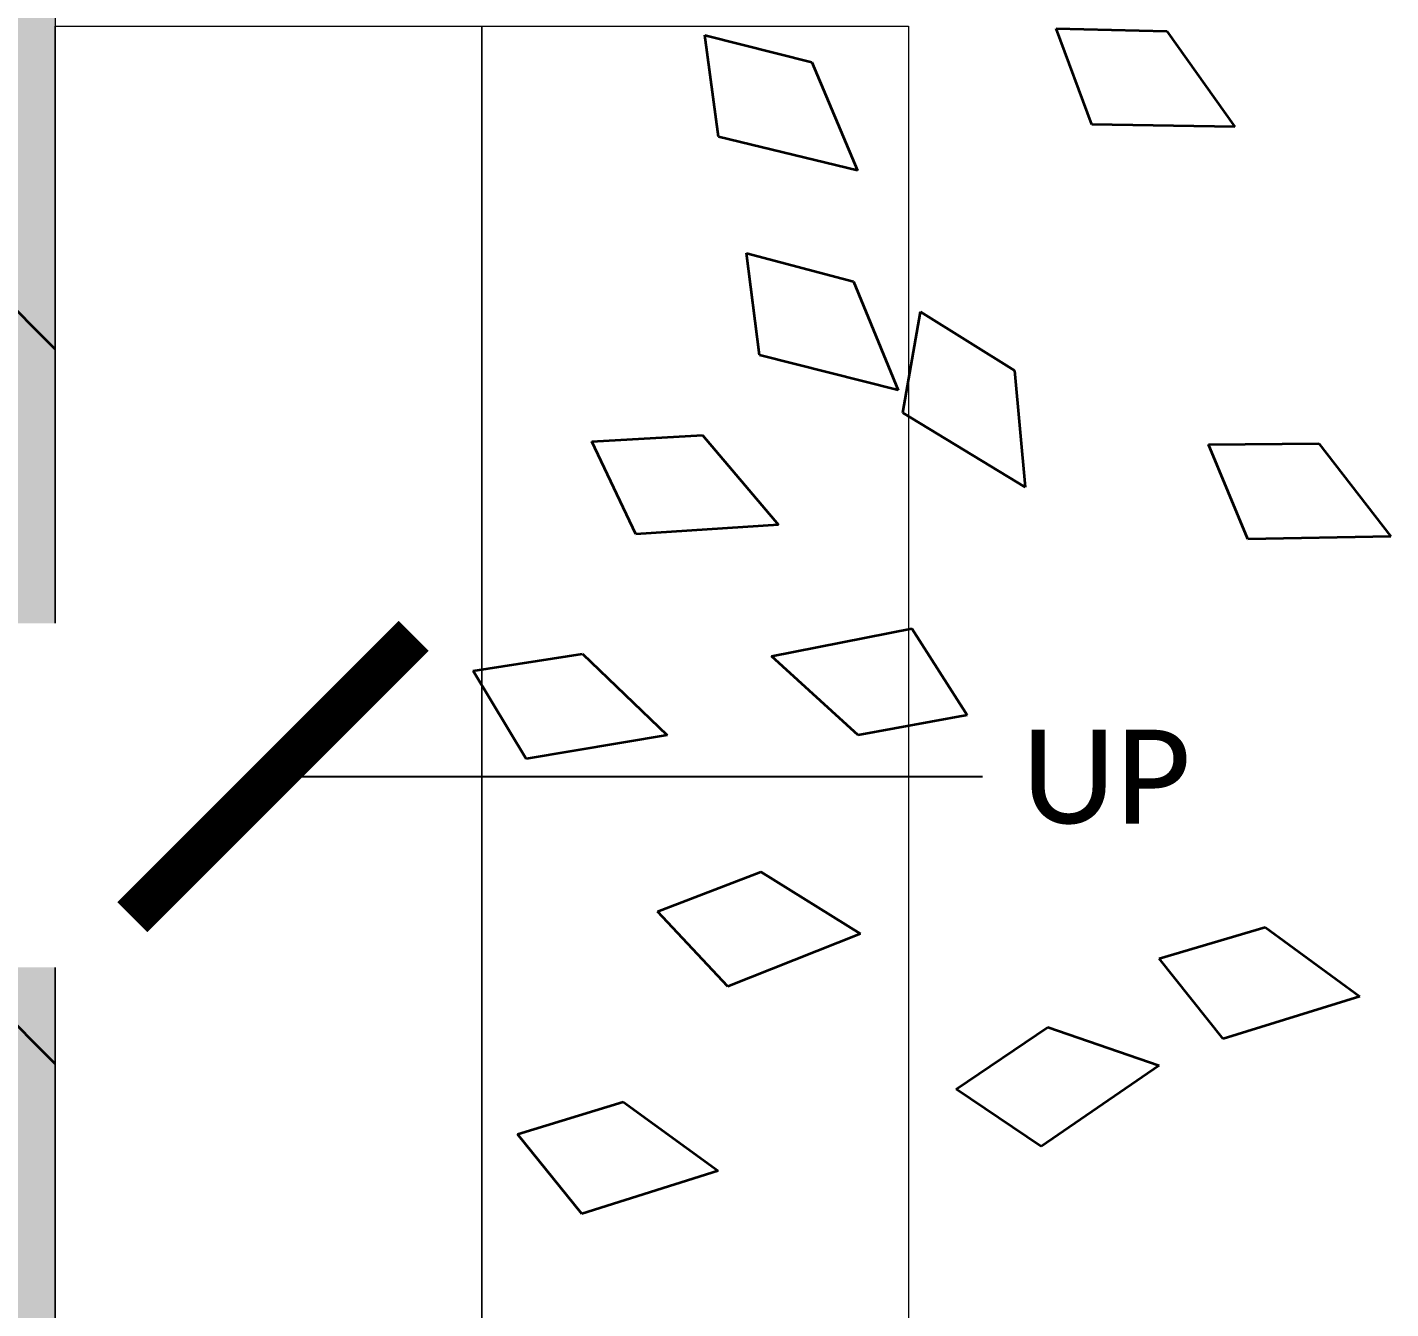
# Model space of a CAD drawing. Header units: millimetres. Extents: x -179928 to 528275, y -469666 to 511935.
# Drawn here: x 236353 to 237806, y 28026 to 29392 of the extents above; entities that cross this region are included whole.
import ezdxf

# ---------------------------------------------------------------- set-up
doc = ezdxf.new("R2010")
doc.units = ezdxf.units.MM
for name, color, linetype in [('ad-Arrow', 32, 'Continuous'), ('ad-Plinth', 8, 'Continuous'), ('ad-Text main', 7, 'Continuous'), ('ad-Verandah', 33, 'Continuous')]:
    doc.layers.add(name, color=color, linetype=linetype)
doc.layers.add('ad-Landscape', color=94, linetype='Continuous', lineweight=35)
doc.styles.add('6 U T S R N_Corridor-Basement$0$Standard', font='arial.ttf')
doc.styles.get("Standard").update_dxf_attribs({"font": 'arial.ttf'})
doc.dimstyles.new('A-100-DIM-INT (MM-FT)', dxfattribs={"dimscale": 50, "dimtxt": 2.4, "dimasz": 1, "dimexe": 5, "dimexo": 100, "dimgap": 1, "dimtad": 0, "dimdec": 0, "dimdsep": 46, "dimtxsty": 'Standard', "dimblk": 'ARCHTICK', "dimcen": 0.025, "dimse1": 1, "dimse2": 1, "dimclrd": 256, "dimclre": 256, "dimclrt": 256, "dimazin": 2, "dimtfac": 1, "dimtdec": 0, "dimtix": 1, "dimtmove": 2, "dimatfit": 3, "dimldrblk": 'ARCHTICK', "dimfxl": 1, "dimtolj": 1, "dimtzin": 0, "dimarcsym": 0})

# ---------------------------------------------------------------- blocks, each defined once
blk = doc.blocks.new('_ArchTick')
at = {"color": 0, "linetype": 'ByBlock', "const_width": 0.15}
blk.add_lwpolyline([(-0.5, -0.5), (0.5, 0.5)], dxfattribs=at)
blk = doc.blocks.new('zw$6540')
at = {"layer": 'ad-Text main', "insert": (13032, 6674.8), "char_height": 100, "width": 1199.585, "attachment_point": 5, "bg_fill": 2}
blk.add_mtext("5' WIDE VERANDAH", dxfattribs=at)
blk = doc.blocks.new('zw$F00C')
at = {"layer": 'ad-Verandah', "lineweight": 9}
blk.add_lwpolyline([(6195, 0), (12120, 0), (12120, 8760), (13640, 8760), (13640, 4630), (14550, 4630), (14550, -1210), (6195, -1210)], close=True, dxfattribs=at)
blk = doc.blocks.new('zw$898C')
at = {"layer": 'ad-Plinth', "ltscale": 5}
blk.add_blockref('zw$F00C', (30903.5, -406860.5), dxfattribs=at)
blk = doc.blocks.new("Villa's Boundary")
at = {"ltscale": 5}
blk.add_blockref('zw$898C', (191838.8, 428758.8), dxfattribs=at)
blk = doc.blocks.new('qerfefr')
at = {"layer": 'ad-Landscape', "color": 70, "ltscale": 1.622888}
for p, q in [((260794.7232, 1945720.952, 129.9135), (260794.7374, 1945721.0604, 129.9135)), ((260794.7374, 1945721.0604, 129.9135), (260794.8401, 1945721.0025, 129.9135)), ((260794.8401, 1945721.0025, 129.9135), (260794.8568, 1945720.8785, 129.9135)), ((260795.1008, 1945720.9691, 129.9135), (260795.2137, 1945720.9352, 129.9135)), ((260795.1108, 1945720.8602, 129.9135), (260795.1008, 1945720.9691, 129.9135)), ((260794.8568, 1945720.8785, 129.9135), (260794.7232, 1945720.952, 129.9135)), ((260795.2137, 1945720.9352, 129.9135), (260795.2573, 1945720.8179, 129.9135)), ((260795.2573, 1945720.8179, 129.9135), (260795.1108, 1945720.8602, 129.9135)), ((260794.7042, 1945720.7159, 129.9135), (260794.7195, 1945720.8242, 129.9135)), ((260794.7195, 1945720.8242, 129.9135), (260794.8216, 1945720.7652, 129.9135)), ((260794.8216, 1945720.7652, 129.9135), (260794.837, 1945720.641, 129.9135)), ((260794.837, 1945720.641, 129.9135), (260794.7042, 1945720.7159, 129.9135)), ((260794.8356, 1945720.6163, 129.9135), (260794.8821, 1945720.7153, 129.9135)), ((260794.8821, 1945720.7153, 129.9135), (260794.9623, 1945720.6289, 129.9135)), ((260794.5077, 1945720.6737, 129.9135), (260794.6231, 1945720.6493, 129.9135)), ((260794.5268, 1945720.5661, 129.9135), (260794.5077, 1945720.6737, 129.9135)), ((260794.6231, 1945720.6493, 129.9135), (260794.6763, 1945720.536, 129.9135)), ((260794.9405, 1945720.5056, 129.9135), (260794.8356, 1945720.6163, 129.9135)), ((260794.9623, 1945720.6289, 129.9135), (260794.9405, 1945720.5056, 129.9135)), ((260794.6763, 1945720.536, 129.9135), (260794.5268, 1945720.5661, 129.9135)), ((260795.1411, 1945720.4984, 129.9135), (260795.2552, 1945720.4686, 129.9135)), ((260795.1551, 1945720.3899, 129.9135), (260795.1411, 1945720.4984, 129.9135)), ((260794.3215, 1945720.4709, 129.9135), (260794.4387, 1945720.4581, 129.9135)), ((260794.3512, 1945720.3656, 129.9135), (260794.3215, 1945720.4709, 129.9135)), ((260794.4387, 1945720.4581, 129.9135), (260794.5029, 1945720.3507, 129.9135)), ((260795.2552, 1945720.4686, 129.9135), (260795.303, 1945720.3529, 129.9135)), ((260794.6996, 1945720.2971, 129.9135), (260794.6325, 1945720.4028, 129.9135)), ((260794.6325, 1945720.4028, 129.9135), (260794.7846, 1945720.3918, 129.9135)), ((260794.7846, 1945720.3918, 129.9135), (260794.8171, 1945720.2874, 129.9135)), ((260795.303, 1945720.3529, 129.9135), (260795.1551, 1945720.3899, 129.9135)), ((260794.5029, 1945720.3507, 129.9135), (260794.3512, 1945720.3656, 129.9135)), ((260794.8171, 1945720.2874, 129.9135), (260794.6996, 1945720.2971, 129.9135)), ((260794.4439, 1945720.1719, 129.9135), (260794.5612, 1945720.184, 129.9135)), ((260794.5612, 1945720.184, 129.9135), (260794.6465, 1945720.0923, 129.9135)), ((260794.495, 1945720.0752, 129.9135), (260794.4439, 1945720.1719, 129.9135)), ((260794.6465, 1945720.0923, 129.9135), (260794.495, 1945720.0752, 129.9135)), ((260794.2375, 1945719.9821, 129.9135), (260794.3553, 1945719.9857, 129.9135)), ((260794.2815, 1945719.882, 129.9135), (260794.2375, 1945719.9821, 129.9135)), ((260794.3553, 1945719.9857, 129.9135), (260794.4338, 1945719.8882, 129.9135)), ((260794.9469, 1945719.9833, 129.9135), (260795.0647, 1945719.986, 129.9135)), ((260794.9901, 1945719.8829, 129.9135), (260794.9469, 1945719.9833, 129.9135)), ((260795.0647, 1945719.986, 129.9135), (260795.1425, 1945719.888, 129.9135)), ((260794.7015, 1945719.9057, 129.9135), (260794.8131, 1945719.9436, 129.9135)), ((260794.8131, 1945719.9436, 129.9135), (260794.9167, 1945719.8732, 129.9135)), ((260794.7728, 1945719.8228, 129.9135), (260794.7015, 1945719.9057, 129.9135)), ((260794.4338, 1945719.8882, 129.9135), (260794.2815, 1945719.882, 129.9135)), ((260795.1425, 1945719.888, 129.9135), (260794.9901, 1945719.8829, 129.9135)), ((260794.9167, 1945719.8732, 129.9135), (260794.7728, 1945719.8228, 129.9135))]:
    blk.add_line(p, q, dxfattribs=at)
blk = doc.blocks.new('zw$E387')
at = {"color": 6, "xscale": 999.9541051248865, "yscale": 999.9541051248865, "zscale": 999.9541051248865, "rotation": 15.20137085992778}
blk.add_blockref('qerfefr', (258747554.2, -1945905593.8, 863243.9), dxfattribs=at)
blk = doc.blocks.new('zw$6CCD')
at = {"transparency": 33554559}
h = blk.add_hatch(color=43, dxfattribs=at)
h.dxf.hatch_style = 1
h.paths.add_polyline_path([(6190, -13620), (12120, -13620), (12120, -4745), (13640, -4745), (13640, -8875), (14550, -8875), (14550, -14830), (6190, -14830)])
at = {"layer": 'ad-Landscape', "transparency": 33554687}
h = blk.add_hatch(dxfattribs=at)
h.set_pattern_fill('DOLMIT', color=44, scale=10, angle=90)
h.set_pattern_definition([(90, (6195, -14830), (-63.5, 2e-14), []), (135, (6195, -14830), (-127, -127), [89.8026, -179.605])])
h.paths.add_polyline_path([(6190, -13620), (12120, -13620), (12120, -4745), (13640, -4745), (13640, -8875), (14550, -8875), (14550, -14830), (6190, -14830)])
at = {"layer": 'ad-Verandah', "lineweight": 9}
for points in [[(6190, -13620), (12120, -13620), (12120, -4745), (13640, -4745), (13640, -8875), (14550, -8875), (14550, -14830), (6190, -14830)], [(14095, -7725), (13640, -7725), (13640, -6125), (14095, -6125)], [(14550, -7725), (14095, -7725), (14095, -6125), (14550, -6125)]]:
    blk.add_lwpolyline(points, close=True, dxfattribs=at)
at = {"layer": 'ad-Text main', "insert": (14760.8, -6925.7, 0), "char_height": 100, "width": 207.6, "attachment_point": 5, "style": '6 U T S R N_Corridor-Basement$0$Standard', "bg_fill": 2}
blk.add_mtext('{\\fCalibri Light|b0|i0|c0|p34;UP}', dxfattribs=at)
at = {"layer": 'ad-Arrow'}
blk.add_leader([(13872.3, -6925), (14628.9, -6925)], dimstyle='A-100-DIM-INT (MM-FT)', override={"dimscale": 1, "dimasz": 300, "dimgap": 50, "dimtad": 0}, dxfattribs=at)
blk = doc.blocks.new('1625_West Villa')
at = {"layer": 'ad-Verandah'}
blk.add_blockref('zw$6CCD', (0, 13620), dxfattribs=at)
at = {"layer": 'ad-Text main'}
blk.add_blockref('zw$6540', (0, 0), dxfattribs=at)
blk = doc.blocks.new("All Plot's Villa Plans")
at = {"ltscale": 5}
blk.add_blockref('1625_West Villa', (222742.3, 21898.3), dxfattribs=at)

msp = doc.modelspace()

# ---------------------------------------------------------------- block references
at = {"ltscale": 5}
msp.add_blockref("Villa's Boundary", (0, 0), dxfattribs=at)

# ---------------------------------------------------------------- next in the draw order: block references
msp.add_blockref("All Plot's Villa Plans", (0, 0), dxfattribs=at)

# ---------------------------------------------------------------- next in the draw order: block references
msp.add_blockref('zw$E387', (0, 0), dxfattribs=at)

doc.saveas('drawing.dxf')
